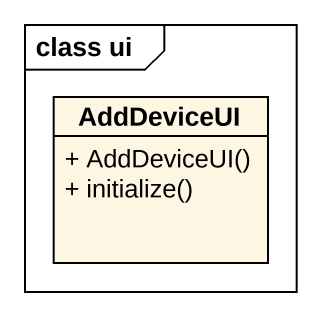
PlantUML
@startuml
mainframe class ui
hide circle
hide empty members
skinparam classAttributeIconSize 0
class AddDeviceUI {
  + AddDeviceUI()
  + initialize()
}
@enduml
